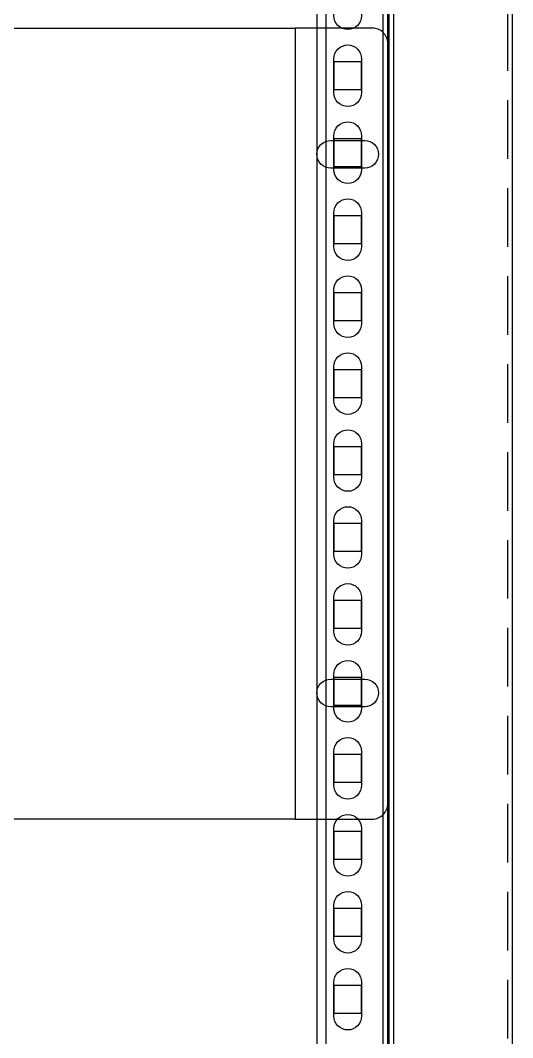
# Model space of a CAD drawing. Header units: millimetres. Extents: x 28713 to 59118, y -54378 to -19615.
# Drawn here: x 38195.2 to 38355, y -25930.4 to -25599.9 of the extents above; entities that cross this region are included whole.
import ezdxf

# ---------------------------------------------------------------- set-up
doc = ezdxf.new("R2010")
doc.units = ezdxf.units.MM
doc.header["$LTSCALE"] = 3
doc.linetypes.add('HIDDEN', pattern=[9.525, 6.35, -3.175])
doc.layers.add('@.VISIBLE', color=7, linetype='Continuous')

# ---------------------------------------------------------------- blocks, each defined once
blk = doc.blocks.new('Oval 20x9')
at = {"layer": '@.VISIBLE', "color": 2}
blk.add_lwpolyline([(-5.5, -4.5), (5.5, -4.5, 0.414214), (10, 0), (10, 0, 0.414214), (5.5, 4.5), (-5.5, 4.5, 0.414214), (-10, 0), (-10, 0, 0.414214)], format="xyb", close=True, dxfattribs=at)

msp = doc.modelspace()

# ---------------------------------------------------------------- linework, layer by layer
for points in [[(37454.95, -26217.91), (38354.95, -26217.91), (38354.95, -24717.91), (37454.95, -24717.91)], [(37494.95, -26177.91), (38314.95, -26177.91), (38314.95, -24757.91), (37494.95, -24757.91)], [(38305.95, -25613.41), (38296.95, -25613.41), (38296.95, -25622.41), (38305.95, -25622.41)], [(38305.95, -25638.41), (38296.95, -25638.41), (38296.95, -25647.41), (38305.95, -25647.41)], [(38305.95, -25663.41), (38296.95, -25663.41), (38296.95, -25672.41), (38305.95, -25672.41)], [(38305.95, -25688.41), (38296.95, -25688.41), (38296.95, -25697.41), (38305.95, -25697.41)], [(38305.95, -25713.41), (38296.95, -25713.41), (38296.95, -25722.41), (38305.95, -25722.41)], [(38305.95, -25738.41), (38296.95, -25738.41), (38296.95, -25747.41), (38305.95, -25747.41)], [(38305.95, -25763.41), (38296.95, -25763.41), (38296.95, -25772.41), (38305.95, -25772.41)], [(38305.95, -25788.41), (38296.95, -25788.41), (38296.95, -25797.41), (38305.95, -25797.41)], [(38305.95, -25813.41), (38296.95, -25813.41), (38296.95, -25822.41), (38305.95, -25822.41)], [(38305.95, -25838.41), (38296.95, -25838.41), (38296.95, -25847.41), (38305.95, -25847.41)], [(38305.95, -25863.41), (38296.95, -25863.41), (38296.95, -25872.41), (38305.95, -25872.41)], [(38305.95, -25888.41), (38296.95, -25888.41), (38296.95, -25897.41), (38305.95, -25897.41)], [(38305.95, -25913.41), (38296.95, -25913.41), (38296.95, -25922.41), (38305.95, -25922.41)]]:
    msp.add_lwpolyline(points, close=True)
at = {"linetype": 'HIDDEN'}
for points in [[(37456.45, -26216.41), (38353.45, -26216.41), (38353.45, -24719.41), (37456.45, -24719.41)], [(37493.45, -26179.41), (38316.45, -26179.41), (38316.45, -24756.41), (37493.45, -24756.41)]]:
    msp.add_lwpolyline(points, close=True, dxfattribs=at)
at = {"color": 151}
for points in [[(38316.45, -24729.41), (38296.45, -24729.41, 0.414214), (38291.45, -24734.41), (38291.45, -26201.41, 0.414214), (38296.45, -26206.41), (38316.45, -26206.41)], [(38305.95, -25587.41), (38305.95, -25598.41, -0.414214), (38301.45, -25602.91), (38301.45, -25602.91, -0.414214), (38296.95, -25598.41), (38296.95, -25587.41, -0.414214), (38301.45, -25582.91), (38301.45, -25582.91, -0.414214)], [(38305.95, -25612.41), (38305.95, -25623.41, -0.414214), (38301.45, -25627.91), (38301.45, -25627.91, -0.414214), (38296.95, -25623.41), (38296.95, -25612.41, -0.414214), (38301.45, -25607.91), (38301.45, -25607.91, -0.414214)], [(38305.95, -25637.41), (38305.95, -25648.41, -0.414214), (38301.45, -25652.91), (38301.45, -25652.91, -0.414214), (38296.95, -25648.41), (38296.95, -25637.41, -0.414214), (38301.45, -25632.91), (38301.45, -25632.91, -0.414214)], [(38305.95, -25662.41), (38305.95, -25673.41, -0.414214), (38301.45, -25677.91), (38301.45, -25677.91, -0.414214), (38296.95, -25673.41), (38296.95, -25662.41, -0.414214), (38301.45, -25657.91), (38301.45, -25657.91, -0.414214)], [(38305.95, -25687.41), (38305.95, -25698.41, -0.414214), (38301.45, -25702.91), (38301.45, -25702.91, -0.414214), (38296.95, -25698.41), (38296.95, -25687.41, -0.414214), (38301.45, -25682.91), (38301.45, -25682.91, -0.414214)], [(38305.95, -25712.41), (38305.95, -25723.41, -0.414214), (38301.45, -25727.91), (38301.45, -25727.91, -0.414214), (38296.95, -25723.41), (38296.95, -25712.41, -0.414214), (38301.45, -25707.91), (38301.45, -25707.91, -0.414214)], [(38305.95, -25737.41), (38305.95, -25748.41, -0.414214), (38301.45, -25752.91), (38301.45, -25752.91, -0.414214), (38296.95, -25748.41), (38296.95, -25737.41, -0.414214), (38301.45, -25732.91), (38301.45, -25732.91, -0.414214)], [(38305.95, -25762.41), (38305.95, -25773.41, -0.414214), (38301.45, -25777.91), (38301.45, -25777.91, -0.414214), (38296.95, -25773.41), (38296.95, -25762.41, -0.414214), (38301.45, -25757.91), (38301.45, -25757.91, -0.414214)], [(38305.95, -25787.41), (38305.95, -25798.41, -0.414214), (38301.45, -25802.91), (38301.45, -25802.91, -0.414214), (38296.95, -25798.41), (38296.95, -25787.41, -0.414214), (38301.45, -25782.91), (38301.45, -25782.91, -0.414214)], [(38305.95, -25812.41), (38305.95, -25823.41, -0.414214), (38301.45, -25827.91), (38301.45, -25827.91, -0.414214), (38296.95, -25823.41), (38296.95, -25812.41, -0.414214), (38301.45, -25807.91), (38301.45, -25807.91, -0.414214)], [(38305.95, -25837.41), (38305.95, -25848.41, -0.414214), (38301.45, -25852.91), (38301.45, -25852.91, -0.414214), (38296.95, -25848.41), (38296.95, -25837.41, -0.414214), (38301.45, -25832.91), (38301.45, -25832.91, -0.414214)], [(38305.95, -25862.41), (38305.95, -25873.41, -0.414214), (38301.45, -25877.91), (38301.45, -25877.91, -0.414214), (38296.95, -25873.41), (38296.95, -25862.41, -0.414214), (38301.45, -25857.91), (38301.45, -25857.91, -0.414214)], [(38305.95, -25887.41), (38305.95, -25898.41, -0.414214), (38301.45, -25902.91), (38301.45, -25902.91, -0.414214), (38296.95, -25898.41), (38296.95, -25887.41, -0.414214), (38301.45, -25882.91), (38301.45, -25882.91, -0.414214)], [(38305.95, -25912.41), (38305.95, -25923.41, -0.414214), (38301.45, -25927.91), (38301.45, -25927.91, -0.414214), (38296.95, -25923.41), (38296.95, -25912.41, -0.414214), (38301.45, -25907.91), (38301.45, -25907.91, -0.414214)]]:
    msp.add_lwpolyline(points, format="xyb", close=True, dxfattribs=at)
at = {"color": 6}
for points in [[(37495.45, -26177.41), (38314.45, -26177.41), (38314.45, -24758.41), (37495.45, -24758.41)], [(37496.95, -26175.91), (38312.95, -26175.91), (38312.95, -24759.91), (37496.95, -24759.91)], [(37515.45, -26157.41), (38294.45, -26157.41), (38294.45, -24778.41), (37515.45, -24778.41)]]:
    msp.add_lwpolyline(points, close=True, dxfattribs=at)
at = {"layer": '@.VISIBLE'}
msp.add_lwpolyline([(37525.45, -25602.41), (38284.45, -25602.41), (38284.45, -25859.41), (37525.45, -25859.41)], close=True, dxfattribs=at)
msp.add_lwpolyline([(38284.45, -25859.41), (38309.45, -25859.41, 0.414214), (38314.45, -25854.41), (38314.45, -25607.41, 0.414214), (38309.45, -25602.41), (38284.45, -25602.41)], format="xyb", dxfattribs=at)

# ---------------------------------------------------------------- block references
at = {"layer": '@.VISIBLE', "xscale": -1}
for p in [(38301.45, -25643.41), (38301.45, -25818.41)]:
    msp.add_blockref('Oval 20x9', p, dxfattribs=at)

doc.saveas('drawing.dxf')
